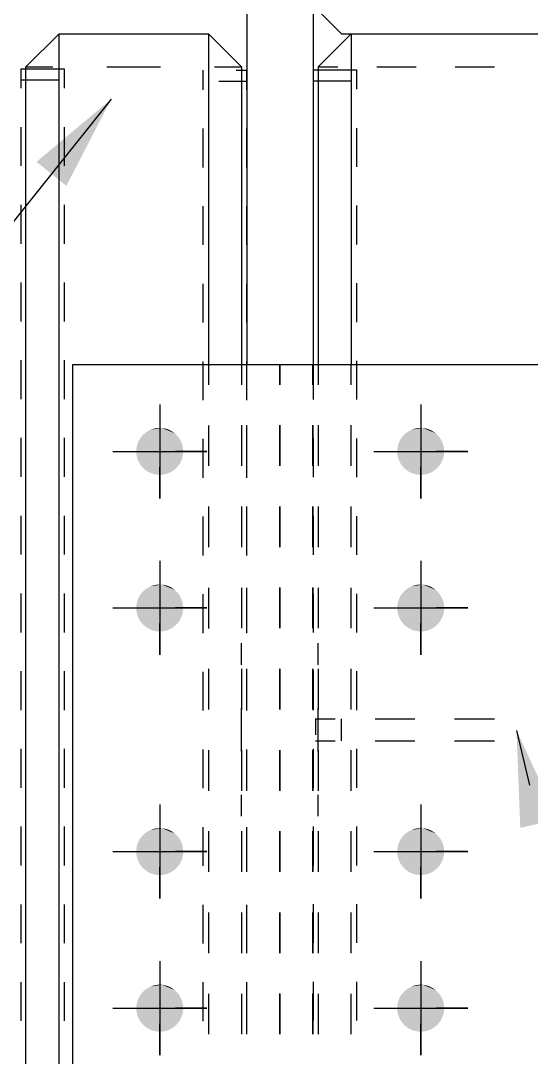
# Model space of a CAD drawing. Header units: millimetres. Extents: x 67 to 383, y 106 to 148.
# Drawn here: x 238.012 to 240.159, y 136.555 to 140.911 of the extents above; entities that cross this region are included whole.
import ezdxf

# ---------------------------------------------------------------- set-up
doc = ezdxf.new("R2010")
doc.units = ezdxf.units.MM
doc.linetypes.add('XKITLINE00', pattern=[0])

msp = doc.modelspace()

# ---------------------------------------------------------------- linework, layer by layer
at = {"color": 2, "linetype": 'XKITLINE00'}
for p, q in [((238.9624, 141.5512), (238.9624, 139.467)), ((239.2411, 141.5512), (239.2411, 139.467)), ((239.3611, 140.8565), (239.2514, 140.9662)), ((238.1737, 140.8565), (238.0344, 140.7172)), ((238.1737, 135.0062), (238.1737, 140.8565)), ((238.1737, 140.8565), (238.8019, 140.8565)), ((238.8019, 140.8565), (238.8019, 139.467)), ((238.9405, 140.7172), (238.8019, 140.8565)), ((239.263, 140.7172), (239.4016, 140.8565)), ((239.3611, 140.8565), (243.7744, 140.8565)), ((239.4016, 140.8565), (239.4016, 139.467)), ((238.0344, 135.1455), (238.0344, 140.7172)), ((238.9405, 140.7172), (238.9405, 139.467)), ((239.263, 140.7172), (239.263, 139.467)), ((238.0125, 140.7094), (238.0344, 140.7094)), ((238.9405, 140.7029), (238.9624, 140.7029)), ((239.2411, 140.7051), (239.263, 140.7051)), ((238.2312, 136.3956), (238.2312, 139.467)), ((238.2312, 139.467), (244.959, 139.467))]:
    msp.add_line(p, q, dxfattribs=at)
at = {"linetype": 'XKITLINE00'}
for p, q in [((239.4016, 140.8565), (239.4849, 140.8565)), ((239.6516, 140.8565), (239.8183, 140.8565)), ((239.985, 140.8565), (240.1516, 140.8565)), ((238.8019, 140.8315), (238.8019, 140.7462)), ((238.0344, 140.7172), (238.1477, 140.7172)), ((238.3742, 140.7172), (238.6007, 140.7172)), ((238.8272, 140.7172), (238.9405, 140.7172)), ((239.263, 140.7172), (239.3453, 140.7172)), ((239.51, 140.7172), (239.6747, 140.7172)), ((239.8393, 140.7172), (240.004, 140.7172)), ((238.0125, 140.7094), (238.1734, 140.7094)), ((238.0125, 140.7094), (238.0125, 140.6277)), ((238.1295, 140.7094), (238.1953, 140.7094)), ((238.1953, 140.7094), (238.1953, 140.6277)), ((238.7796, 140.6214), (238.7796, 140.7029)), ((238.9186, 140.7029), (238.9405, 140.7029)), ((238.9624, 140.6214), (238.9624, 140.7029)), ((239.2411, 140.7051), (239.4019, 140.7051)), ((239.2411, 140.7051), (239.2411, 140.6236)), ((239.3581, 140.7051), (239.4239, 140.7051)), ((239.4239, 140.7051), (239.4239, 140.6236)), ((238.0125, 140.663), (238.1295, 140.663)), ((238.0125, 140.6629), (238.1734, 140.6629)), ((238.9624, 140.6565), (238.8454, 140.6565)), ((239.2411, 140.6587), (239.4019, 140.6587)), ((239.2411, 140.6587), (239.3581, 140.6587)), ((238.3929, 140.5818), (236.8899, 138.7056)), ((238.8019, 140.5756), (238.8019, 140.405)), ((238.0125, 140.4644), (238.0125, 140.301)), ((238.1953, 140.4644), (238.1953, 140.301)), ((238.7796, 140.2952), (238.7796, 140.4583)), ((238.9624, 140.2952), (238.9624, 140.4583)), ((239.2411, 140.4605), (239.2411, 140.2974)), ((239.4239, 140.4605), (239.4239, 140.2974)), ((238.8019, 140.2344), (238.8019, 140.0637)), ((238.0125, 140.1377), (238.0125, 139.9744)), ((238.1953, 140.1377), (238.1953, 139.9744)), ((238.7796, 139.969), (238.7796, 140.1321)), ((238.9624, 139.969), (238.9624, 140.1321)), ((239.2411, 140.1343), (239.2411, 139.9712)), ((239.4239, 140.1343), (239.4239, 139.9712)), ((238.8019, 139.8931), (238.8019, 139.7225)), ((238.0125, 139.811), (238.0125, 139.6477)), ((238.1953, 139.811), (238.1953, 139.6477)), ((238.7796, 139.6428), (238.7796, 139.8059)), ((238.9624, 139.6428), (238.9624, 139.8059)), ((239.2411, 139.8081), (239.2411, 139.645)), ((239.4239, 139.8081), (239.4239, 139.645)), ((238.8019, 139.5519), (238.8019, 139.3813)), ((238.0125, 139.4843), (238.0125, 139.321)), ((238.1953, 139.4843), (238.1953, 139.321)), ((238.2312, 139.3818), (238.2312, 139.4671)), ((238.2312, 139.4671), (238.3152, 139.4671)), ((238.4834, 139.4671), (238.6516, 139.4671)), ((238.7796, 139.3166), (238.7796, 139.4797)), ((238.8198, 139.4671), (238.988, 139.4671)), ((238.9405, 139.467), (238.9405, 139.3817)), ((238.9624, 139.3166), (238.9624, 139.4797)), ((238.9624, 139.467), (239.1233, 139.467)), ((238.9624, 139.3817), (238.9624, 139.467)), ((239.0487, 139.467), (239.2096, 139.467)), ((239.1011, 139.3818), (239.1011, 139.4671)), ((239.1011, 139.4671), (239.2404, 139.4671)), ((239.1011, 139.4671), (239.1227, 139.4671)), ((239.1011, 139.467), (239.1011, 139.3817)), ((239.1011, 139.467), (239.2404, 139.467)), ((239.1011, 139.467), (239.1227, 139.467)), ((239.1562, 139.4671), (239.3244, 139.4671)), ((239.2404, 139.4671), (239.2404, 139.3818)), ((239.2404, 139.3817), (239.2404, 139.467)), ((239.2411, 139.4819), (239.2411, 139.3188)), ((239.2411, 139.467), (239.2411, 139.467)), ((239.2411, 139.3817), (239.2411, 139.467)), ((239.263, 139.467), (239.263, 139.3817)), ((239.4016, 139.3817), (239.4016, 139.467)), ((239.4239, 139.4819), (239.4239, 139.3188)), ((239.4926, 139.4671), (239.6608, 139.4671)), ((239.829, 139.4671), (239.9972, 139.4671)), ((238.2312, 139.0406), (238.2312, 139.2112)), ((238.8019, 139.2107), (238.8019, 139.0401)), ((238.9405, 139.2111), (238.9405, 139.0404)), ((238.9624, 139.0404), (238.9624, 139.2111)), ((239.1011, 139.0406), (239.1011, 139.2112)), ((239.1011, 139.2111), (239.1011, 139.0404)), ((239.2404, 139.2112), (239.2404, 139.0406)), ((239.2404, 139.0404), (239.2404, 139.2111)), ((239.2411, 139.0404), (239.2411, 139.2111)), ((239.263, 139.2111), (239.263, 139.0404)), ((239.4016, 139.0404), (239.4016, 139.2111)), ((238.0125, 139.1577), (238.0125, 138.9943)), ((238.1953, 139.1577), (238.1953, 138.9943)), ((238.7796, 138.9904), (238.7796, 139.1535)), ((238.9624, 138.9904), (238.9624, 139.1535)), ((239.2411, 139.1557), (239.2411, 138.9926)), ((239.4239, 139.1557), (239.4239, 138.9926)), ((238.2312, 138.6993), (238.2312, 138.8699)), ((238.8019, 138.8695), (238.8019, 138.6989)), ((238.9405, 138.8698), (238.9405, 138.6992)), ((238.9624, 138.6991), (238.9624, 138.8698)), ((239.1011, 138.6993), (239.1011, 138.8699)), ((239.1011, 138.8698), (239.1011, 138.6992)), ((239.2404, 138.8699), (239.2404, 138.6993)), ((239.2404, 138.6992), (239.2404, 138.8698)), ((239.2411, 138.6991), (239.2411, 138.8698)), ((239.263, 138.8698), (239.263, 138.6992)), ((239.4016, 138.6992), (239.4016, 138.8698)), ((238.0125, 138.831), (238.0125, 138.6676)), ((238.1953, 138.831), (238.1953, 138.6676)), ((238.7796, 138.6642), (238.7796, 138.8273)), ((238.9624, 138.6642), (238.9624, 138.8273)), ((239.2411, 138.8295), (239.2411, 138.6664)), ((239.4239, 138.8295), (239.4239, 138.6664)), ((238.0125, 138.5043), (238.0125, 138.3409)), ((238.1953, 138.5043), (238.1953, 138.3409)), ((238.2312, 138.358), (238.2312, 138.5287)), ((238.7796, 138.338), (238.7796, 138.5011)), ((238.8019, 138.5282), (238.8019, 138.3576)), ((238.9405, 138.5285), (238.9405, 138.3579)), ((238.9624, 138.3579), (238.9624, 138.5285)), ((238.9624, 138.338), (238.9624, 138.5011)), ((239.1011, 138.358), (239.1011, 138.5287)), ((239.1011, 138.5285), (239.1011, 138.3579)), ((239.2404, 138.5287), (239.2404, 138.358)), ((239.2404, 138.3579), (239.2404, 138.5285)), ((239.2411, 138.3579), (239.2411, 138.5285)), ((239.2411, 138.5033), (239.2411, 138.3402)), ((239.263, 138.5285), (239.263, 138.3579)), ((239.4016, 138.3579), (239.4016, 138.5285)), ((239.4239, 138.5033), (239.4239, 138.3402)), ((238.9406, 138.2041), (238.9405, 138.295)), ((239.2629, 138.2041), (239.263, 138.295)), ((238.2312, 138.0168), (238.2312, 138.1874)), ((238.8019, 138.187), (238.8019, 138.0164)), ((238.9405, 138.1873), (238.9405, 138.0166)), ((238.9624, 138.0166), (238.9624, 138.1872)), ((239.1011, 138.0168), (239.1011, 138.1874)), ((239.1011, 138.1872), (239.1011, 138.0166)), ((239.2404, 138.1874), (239.2404, 138.0168)), ((239.2404, 138.0166), (239.2404, 138.1872)), ((239.2411, 138.0166), (239.2411, 138.1872)), ((239.263, 138.1873), (239.263, 138.0166)), ((239.4016, 138.0166), (239.4016, 138.1873)), ((238.0125, 138.1776), (238.0125, 138.0143)), ((238.1953, 138.1776), (238.1953, 138.0143)), ((238.7796, 138.0118), (238.7796, 138.1749)), ((238.9624, 138.0118), (238.9624, 138.1749)), ((239.2411, 138.1771), (239.2411, 138.014)), ((239.4239, 138.1771), (239.4239, 138.014)), ((238.9409, 137.9314), (238.9408, 138.0223)), ((239.2626, 137.9314), (239.2627, 138.0223)), ((239.2514, 137.9778), (239.3349, 137.9778)), ((239.2514, 137.9778), (239.2514, 137.9098)), ((239.2514, 137.9778), (239.3349, 137.9778)), ((239.2514, 137.9778), (239.2514, 137.9098)), ((239.3611, 137.8849), (239.3611, 137.9778)), ((239.3611, 137.8849), (239.3611, 137.9778)), ((239.5021, 137.9778), (239.6692, 137.9778)), ((239.5021, 137.9778), (239.6692, 137.9778)), ((239.8363, 137.9778), (240.0034, 137.9778)), ((239.8363, 137.9778), (240.0034, 137.9778)), ((238.9408, 137.8405), (238.9409, 137.9314)), ((239.2627, 137.8405), (239.2626, 137.9314)), ((240.0965, 137.9285), (240.1516, 137.6991)), ((239.2514, 137.8849), (239.3349, 137.8849)), ((239.2514, 137.8849), (239.3349, 137.8849)), ((239.5021, 137.8849), (239.6692, 137.8849)), ((239.5021, 137.8849), (239.6692, 137.8849)), ((239.8363, 137.8849), (240.0034, 137.8849)), ((239.8363, 137.8849), (240.0034, 137.8849)), ((238.0125, 137.8509), (238.0125, 137.6876)), ((238.1953, 137.8509), (238.1953, 137.6876)), ((238.2312, 137.6755), (238.2312, 137.8461)), ((238.7796, 137.6856), (238.7796, 137.8487)), ((238.8019, 137.8458), (238.8019, 137.6752)), ((238.9405, 137.846), (238.9405, 137.6753)), ((238.9624, 137.6856), (238.9624, 137.8487)), ((238.9624, 137.6753), (238.9624, 137.846)), ((239.1011, 137.6755), (239.1011, 137.8461)), ((239.1011, 137.846), (239.1011, 137.6753)), ((239.2404, 137.8461), (239.2404, 137.6755)), ((239.2404, 137.6753), (239.2404, 137.846)), ((239.2411, 137.8509), (239.2411, 137.6878)), ((239.2411, 137.6753), (239.2411, 137.846)), ((239.263, 137.846), (239.263, 137.6753)), ((239.4016, 137.6753), (239.4016, 137.846)), ((239.4239, 137.8509), (239.4239, 137.6878)), ((238.9405, 137.5677), (238.9406, 137.6586)), ((239.263, 137.5677), (239.2629, 137.6586)), ((238.0125, 137.5242), (238.0125, 137.3609)), ((238.1953, 137.5242), (238.1953, 137.3609)), ((238.2312, 137.3342), (238.2312, 137.5048)), ((238.7796, 137.3594), (238.7796, 137.5225)), ((238.8019, 137.5046), (238.8019, 137.334)), ((238.9405, 137.5047), (238.9405, 137.3341)), ((238.9624, 137.3594), (238.9624, 137.5225)), ((238.9624, 137.3341), (238.9624, 137.5047)), ((239.1011, 137.3342), (239.1011, 137.5049)), ((239.1011, 137.5047), (239.1011, 137.3341)), ((239.2404, 137.5049), (239.2404, 137.3342)), ((239.2404, 137.3341), (239.2404, 137.5047)), ((239.2411, 137.5247), (239.2411, 137.3616)), ((239.2411, 137.3341), (239.2411, 137.5047)), ((239.263, 137.5047), (239.263, 137.3341)), ((239.4016, 137.3341), (239.4016, 137.5047)), ((239.4239, 137.5247), (239.4239, 137.3616)), ((238.0125, 137.1976), (238.0125, 137.0342)), ((238.1953, 137.1976), (238.1953, 137.0342)), ((238.7796, 137.0332), (238.7796, 137.1963)), ((238.9624, 137.0332), (238.9624, 137.1963)), ((239.2411, 137.1985), (239.2411, 137.0354)), ((239.4239, 137.1985), (239.4239, 137.0354)), ((238.2312, 136.9929), (238.2312, 137.1636)), ((238.8019, 137.1633), (238.8019, 136.9927)), ((238.9405, 137.1634), (238.9405, 136.9928)), ((238.9624, 136.9928), (238.9624, 137.1634)), ((239.1011, 136.9929), (239.1011, 137.1636)), ((239.1011, 137.1634), (239.1011, 136.9928)), ((239.2404, 137.1636), (239.2404, 136.9929)), ((239.2404, 136.9928), (239.2404, 137.1634)), ((239.2411, 136.9928), (239.2411, 137.1634)), ((239.263, 137.1634), (239.263, 136.9928)), ((239.4016, 136.9928), (239.4016, 137.1634)), ((238.0125, 136.8709), (238.0125, 136.7075)), ((238.1953, 136.8709), (238.1953, 136.7075)), ((238.7796, 136.707), (238.7796, 136.8701)), ((238.9624, 136.707), (238.9624, 136.8701)), ((239.2411, 136.8723), (239.2411, 136.7092)), ((239.4239, 136.8723), (239.4239, 136.7092)), ((238.2312, 136.6517), (238.2312, 136.8223)), ((238.8019, 136.8221), (238.8019, 136.6515)), ((238.9405, 136.8222), (238.9405, 136.6515)), ((238.9624, 136.6515), (238.9624, 136.8222)), ((239.1011, 136.6517), (239.1011, 136.8223)), ((239.1011, 136.8222), (239.1011, 136.6515)), ((239.2404, 136.8223), (239.2404, 136.6517)), ((239.2404, 136.6515), (239.2404, 136.8222)), ((239.2411, 136.6515), (239.2411, 136.8222)), ((239.263, 136.8222), (239.263, 136.6515)), ((239.4016, 136.6515), (239.4016, 136.8222))]:
    msp.add_line(p, q, dxfattribs=at)
at = {"color": 3, "linetype": 'XKITLINE00'}
for p, q in [((238.5968, 139.2989), (238.5968, 139.1674)), ((238.5968, 139.2988), (238.5968, 138.9039)), ((239.6937, 139.2989), (239.6937, 139.1674)), ((239.6937, 139.2988), (239.6937, 138.9039)), ((238.3993, 139.1015), (238.5308, 139.1015)), ((238.3993, 139.1014), (238.7942, 139.1014)), ((238.7942, 139.1015), (238.6627, 139.1015)), ((239.4963, 139.1015), (239.6278, 139.1015)), ((239.4963, 139.1014), (239.8912, 139.1014)), ((239.8912, 139.1015), (239.7597, 139.1015)), ((238.5968, 138.904), (238.5968, 139.0355)), ((239.6937, 138.904), (239.6937, 139.0355)), ((238.5968, 138.6408), (238.5968, 138.5093)), ((238.5968, 138.6407), (238.5968, 138.2458)), ((239.6937, 138.6408), (239.6937, 138.5093)), ((239.6937, 138.6407), (239.6937, 138.2458)), ((238.3993, 138.4433), (238.5308, 138.4433)), ((238.3993, 138.4432), (238.7942, 138.4432)), ((238.7942, 138.4433), (238.6627, 138.4433)), ((239.4963, 138.4433), (239.6278, 138.4433)), ((239.4963, 138.4432), (239.8912, 138.4432)), ((239.8912, 138.4433), (239.7597, 138.4433)), ((238.5968, 138.2459), (238.5968, 138.3774)), ((239.6937, 138.2459), (239.6937, 138.3774)), ((238.5968, 137.617), (238.5968, 137.4855)), ((238.5968, 137.6168), (238.5968, 137.2219)), ((239.6937, 137.617), (239.6937, 137.4855)), ((239.6937, 137.6168), (239.6937, 137.2219)), ((238.3993, 137.4195), (238.5308, 137.4195)), ((238.3993, 137.4194), (238.7942, 137.4194)), ((238.7942, 137.4195), (238.6627, 137.4195)), ((239.4963, 137.4195), (239.6278, 137.4195)), ((239.4963, 137.4194), (239.8912, 137.4194)), ((239.8912, 137.4195), (239.7597, 137.4195)), ((238.5968, 137.2221), (238.5968, 137.3536)), ((239.6937, 137.2221), (239.6937, 137.3536)), ((238.5968, 136.9588), (238.5968, 136.8273)), ((238.5968, 136.9587), (238.5968, 136.5638)), ((239.6937, 136.9588), (239.6937, 136.8273)), ((239.6937, 136.9587), (239.6937, 136.5638)), ((238.3993, 136.7614), (238.5308, 136.7614)), ((238.3993, 136.7612), (238.7942, 136.7612)), ((238.7942, 136.7614), (238.6627, 136.7614)), ((239.4963, 136.7614), (239.6278, 136.7614)), ((239.4963, 136.7612), (239.8912, 136.7612)), ((239.8912, 136.7614), (239.7597, 136.7614)), ((238.5968, 136.5639), (238.5968, 136.6954)), ((239.6937, 136.5639), (239.6937, 136.6954))]:
    msp.add_line(p, q, dxfattribs=at)
at = {"linetype": 'Continuous'}
for points in [[(238.3929, 140.5818), (238.2043, 140.2176), (238.3929, 140.5818), (238.0787, 140.3182)], [(240.0965, 137.9285), (240.2687, 137.5562), (240.0965, 137.9285), (240.1122, 137.5186)]]:
    msp.add_solid(points, dxfattribs=at)
at = {"color": 3, "linetype": 'Continuous'}
for points in [[(238.6065, 139.1996), (238.4985, 139.111), (238.4981, 139.1014)], [(238.6065, 139.1996), (238.4981, 139.1014), (238.4985, 139.0917)], [(238.6065, 139.1996), (238.5, 139.1206), (238.4985, 139.111)], [(238.6065, 139.1996), (238.4985, 139.0917), (238.5, 139.0821)], [(238.6065, 139.1996), (238.5023, 139.13), (238.5, 139.1206)], [(238.6065, 139.1996), (238.5, 139.0821), (238.5023, 139.0727)], [(238.6065, 139.1996), (238.5056, 139.1391), (238.5023, 139.13)], [(238.6065, 139.1996), (238.5023, 139.0727), (238.5056, 139.0636)], [(238.6065, 139.1996), (238.5097, 139.1479), (238.5056, 139.1391)], [(238.6065, 139.1996), (238.5056, 139.0636), (238.5097, 139.0548)], [(238.6065, 139.1996), (238.5147, 139.1562), (238.5097, 139.1479)], [(238.6065, 139.1996), (238.5097, 139.0548), (238.5147, 139.0465)], [(238.6065, 139.1996), (238.5205, 139.164), (238.5147, 139.1562)], [(238.6065, 139.1996), (238.5147, 139.0465), (238.5205, 139.0387)], [(238.6065, 139.1996), (238.527, 139.1712), (238.5205, 139.164)], [(238.6065, 139.1996), (238.5205, 139.0387), (238.527, 139.0316)], [(238.6065, 139.1996), (238.5342, 139.1777), (238.527, 139.1712)], [(238.6065, 139.1996), (238.527, 139.0316), (238.5342, 139.025)], [(238.6065, 139.1996), (238.5419, 139.1834), (238.5342, 139.1777)], [(238.6065, 139.1996), (238.5342, 139.025), (238.5419, 139.0193)], [(238.6065, 139.1996), (238.5503, 139.1884), (238.5419, 139.1834)], [(238.6065, 139.1996), (238.5419, 139.0193), (238.5503, 139.0143)], [(238.6065, 139.1996), (238.559, 139.1926), (238.5503, 139.1884)], [(238.6065, 139.1996), (238.5503, 139.0143), (238.559, 139.0102)], [(238.6065, 139.1996), (238.5681, 139.1958), (238.559, 139.1926)], [(238.6065, 139.1996), (238.559, 139.0102), (238.5681, 139.0069)], [(238.6065, 139.1996), (238.5775, 139.1982), (238.5681, 139.1958)], [(238.6065, 139.1996), (238.5681, 139.0069), (238.5775, 139.0045)], [(238.6065, 139.1996), (238.5871, 139.1996), (238.5775, 139.1982)], [(238.6065, 139.1996), (238.5775, 139.0045), (238.5871, 139.0031)], [(238.6065, 139.1996), (238.5968, 139.2001), (238.5871, 139.1996)], [(238.6065, 139.1996), (238.5871, 139.0031), (238.5968, 139.0026)], [(238.6065, 139.1996), (238.5968, 139.0026), (238.6065, 139.0031)], [(238.6065, 139.1996), (238.6065, 139.0031), (238.6161, 139.0045)], [(238.6065, 139.1996), (238.6161, 139.0045), (238.6255, 139.0069)], [(238.6065, 139.1996), (238.6255, 139.0069), (238.6346, 139.0102)], [(238.6065, 139.1996), (238.6346, 139.0102), (238.6433, 139.0143)], [(238.6065, 139.1996), (238.6433, 139.0143), (238.6516, 139.0193)], [(238.6065, 139.1996), (238.6516, 139.0193), (238.6594, 139.025)], [(238.6065, 139.1996), (238.6594, 139.025), (238.6666, 139.0316)], [(238.6065, 139.1996), (238.6666, 139.0316), (238.6731, 139.0387)], [(238.6065, 139.1996), (238.6731, 139.0387), (238.6789, 139.0465)], [(238.6065, 139.1996), (238.6789, 139.0465), (238.6839, 139.0548)], [(238.6065, 139.1996), (238.6839, 139.0548), (238.688, 139.0636)], [(238.6065, 139.1996), (238.688, 139.0636), (238.6913, 139.0727)], [(238.6065, 139.1996), (238.6913, 139.0727), (238.6936, 139.0821)], [(238.6065, 139.1996), (238.6936, 139.0821), (238.695, 139.0917)], [(238.6065, 139.1996), (238.695, 139.0917), (238.6955, 139.1014)], [(238.6065, 139.1996), (238.6955, 139.1014), (238.695, 139.111)], [(238.6065, 139.1996), (238.695, 139.111), (238.6936, 139.1206)], [(238.6065, 139.1996), (238.6936, 139.1206), (238.6913, 139.13)], [(238.6065, 139.1996), (238.6913, 139.13), (238.688, 139.1391)], [(238.6065, 139.1996), (238.688, 139.1391), (238.6839, 139.1479)], [(238.6065, 139.1996), (238.6839, 139.1479), (238.6789, 139.1562)], [(238.6065, 139.1996), (238.6789, 139.1562), (238.6731, 139.164)], [(238.6065, 139.1996), (238.6731, 139.164), (238.6666, 139.1712)], [(238.6065, 139.1996), (238.6666, 139.1712), (238.6594, 139.1777)], [(238.6065, 139.1996), (238.6594, 139.1777), (238.6516, 139.1834)], [(238.6065, 139.1996), (238.6516, 139.1834), (238.6433, 139.1884)], [(238.6065, 139.1996), (238.6433, 139.1884), (238.6346, 139.1926)], [(238.6065, 139.1996), (238.6346, 139.1926), (238.6255, 139.1958)], [(238.6065, 139.1996), (238.6255, 139.1958), (238.6161, 139.1982)], [(239.7034, 139.1996), (239.5955, 139.111), (239.595, 139.1014)], [(239.7034, 139.1996), (239.595, 139.1014), (239.5955, 139.0917)], [(239.7034, 139.1996), (239.5969, 139.1206), (239.5955, 139.111)], [(239.7034, 139.1996), (239.5955, 139.0917), (239.5969, 139.0821)], [(239.7034, 139.1996), (239.5993, 139.13), (239.5969, 139.1206)], [(239.7034, 139.1996), (239.5969, 139.0821), (239.5993, 139.0727)], [(239.7034, 139.1996), (239.6025, 139.1391), (239.5993, 139.13)], [(239.7034, 139.1996), (239.5993, 139.0727), (239.6025, 139.0636)], [(239.7034, 139.1996), (239.6067, 139.1479), (239.6025, 139.1391)], [(239.7034, 139.1996), (239.6025, 139.0636), (239.6067, 139.0548)], [(239.7034, 139.1996), (239.6116, 139.1562), (239.6067, 139.1479)], [(239.7034, 139.1996), (239.6067, 139.0548), (239.6116, 139.0465)], [(239.7034, 139.1996), (239.6174, 139.164), (239.6116, 139.1562)], [(239.7034, 139.1996), (239.6116, 139.0465), (239.6174, 139.0387)], [(239.7034, 139.1996), (239.6239, 139.1712), (239.6174, 139.164)], [(239.7034, 139.1996), (239.6174, 139.0387), (239.6239, 139.0316)], [(239.7034, 139.1996), (239.6311, 139.1777), (239.6239, 139.1712)], [(239.7034, 139.1996), (239.6239, 139.0316), (239.6311, 139.025)], [(239.7034, 139.1996), (239.6389, 139.1834), (239.6311, 139.1777)], [(239.7034, 139.1996), (239.6311, 139.025), (239.6389, 139.0193)], [(239.7034, 139.1996), (239.6472, 139.1884), (239.6389, 139.1834)], [(239.7034, 139.1996), (239.6389, 139.0193), (239.6472, 139.0143)], [(239.7034, 139.1996), (239.656, 139.1926), (239.6472, 139.1884)], [(239.7034, 139.1996), (239.6472, 139.0143), (239.656, 139.0102)], [(239.7034, 139.1996), (239.6651, 139.1958), (239.656, 139.1926)], [(239.7034, 139.1996), (239.656, 139.0102), (239.6651, 139.0069)], [(239.7034, 139.1996), (239.6745, 139.1982), (239.6651, 139.1958)], [(239.7034, 139.1996), (239.6651, 139.0069), (239.6745, 139.0045)], [(239.7034, 139.1996), (239.6841, 139.1996), (239.6745, 139.1982)], [(239.7034, 139.1996), (239.6745, 139.0045), (239.6841, 139.0031)], [(239.7034, 139.1996), (239.6937, 139.2001), (239.6841, 139.1996)], [(239.7034, 139.1996), (239.6841, 139.0031), (239.6937, 139.0026)], [(239.7034, 139.1996), (239.6937, 139.0026), (239.7034, 139.0031)], [(239.7034, 139.1996), (239.7034, 139.0031), (239.713, 139.0045)], [(239.7034, 139.1996), (239.713, 139.0045), (239.7224, 139.0069)], [(239.7034, 139.1996), (239.7224, 139.0069), (239.7315, 139.0102)], [(239.7034, 139.1996), (239.7315, 139.0102), (239.7403, 139.0143)], [(239.7034, 139.1996), (239.7403, 139.0143), (239.7486, 139.0193)], [(239.7034, 139.1996), (239.7486, 139.0193), (239.7564, 139.025)], [(239.7034, 139.1996), (239.7564, 139.025), (239.7635, 139.0316)], [(239.7034, 139.1996), (239.7635, 139.0316), (239.77, 139.0387)], [(239.7034, 139.1996), (239.77, 139.0387), (239.7758, 139.0465)], [(239.7034, 139.1996), (239.7758, 139.0465), (239.7808, 139.0548)], [(239.7034, 139.1996), (239.7808, 139.0548), (239.7849, 139.0636)], [(239.7034, 139.1996), (239.7849, 139.0636), (239.7882, 139.0727)], [(239.7034, 139.1996), (239.7882, 139.0727), (239.7906, 139.0821)], [(239.7034, 139.1996), (239.7906, 139.0821), (239.792, 139.0917)], [(239.7034, 139.1996), (239.792, 139.0917), (239.7925, 139.1014)], [(239.7034, 139.1996), (239.7925, 139.1014), (239.792, 139.111)], [(239.7034, 139.1996), (239.792, 139.111), (239.7906, 139.1206)], [(239.7034, 139.1996), (239.7906, 139.1206), (239.7882, 139.13)], [(239.7034, 139.1996), (239.7882, 139.13), (239.7849, 139.1391)], [(239.7034, 139.1996), (239.7849, 139.1391), (239.7808, 139.1479)], [(239.7034, 139.1996), (239.7808, 139.1479), (239.7758, 139.1562)], [(239.7034, 139.1996), (239.7758, 139.1562), (239.77, 139.164)], [(239.7034, 139.1996), (239.77, 139.164), (239.7635, 139.1712)], [(239.7034, 139.1996), (239.7635, 139.1712), (239.7564, 139.1777)], [(239.7034, 139.1996), (239.7564, 139.1777), (239.7486, 139.1834)], [(239.7034, 139.1996), (239.7486, 139.1834), (239.7403, 139.1884)], [(239.7034, 139.1996), (239.7403, 139.1884), (239.7315, 139.1926)], [(239.7034, 139.1996), (239.7315, 139.1926), (239.7224, 139.1958)], [(239.7034, 139.1996), (239.7224, 139.1958), (239.713, 139.1982)], [(238.6065, 138.5415), (238.4985, 138.4529), (238.4981, 138.4432)], [(238.6065, 138.5415), (238.4981, 138.4432), (238.4985, 138.4335)], [(238.6065, 138.5415), (238.5, 138.4625), (238.4985, 138.4529)], [(238.6065, 138.5415), (238.4985, 138.4335), (238.5, 138.4239)], [(238.6065, 138.5415), (238.5023, 138.4719), (238.5, 138.4625)], [(238.6065, 138.5415), (238.5, 138.4239), (238.5023, 138.4145)], [(238.6065, 138.5415), (238.5056, 138.481), (238.5023, 138.4719)], [(238.6065, 138.5415), (238.5023, 138.4145), (238.5056, 138.4054)], [(238.6065, 138.5415), (238.5097, 138.4897), (238.5056, 138.481)], [(238.6065, 138.5415), (238.5056, 138.4054), (238.5097, 138.3967)], [(238.6065, 138.5415), (238.5147, 138.4981), (238.5097, 138.4897)], [(238.6065, 138.5415), (238.5097, 138.3967), (238.5147, 138.3884)], [(238.6065, 138.5415), (238.5205, 138.5058), (238.5147, 138.4981)], [(238.6065, 138.5415), (238.5147, 138.3884), (238.5205, 138.3806)], [(238.6065, 138.5415), (238.527, 138.513), (238.5205, 138.5058)], [(238.6065, 138.5415), (238.5205, 138.3806), (238.527, 138.3734)], [(238.6065, 138.5415), (238.5342, 138.5195), (238.527, 138.513)], [(238.6065, 138.5415), (238.527, 138.3734), (238.5342, 138.3669)], [(238.6065, 138.5415), (238.5419, 138.5253), (238.5342, 138.5195)], [(238.6065, 138.5415), (238.5342, 138.3669), (238.5419, 138.3611)], [(238.6065, 138.5415), (238.5503, 138.5303), (238.5419, 138.5253)], [(238.6065, 138.5415), (238.5419, 138.3611), (238.5503, 138.3561)], [(238.6065, 138.5415), (238.559, 138.5344), (238.5503, 138.5303)], [(238.6065, 138.5415), (238.5503, 138.3561), (238.559, 138.352)], [(238.6065, 138.5415), (238.5681, 138.5377), (238.559, 138.5344)], [(238.6065, 138.5415), (238.559, 138.352), (238.5681, 138.3487)], [(238.6065, 138.5415), (238.5775, 138.54), (238.5681, 138.5377)], [(238.6065, 138.5415), (238.5681, 138.3487), (238.5775, 138.3464)], [(238.6065, 138.5415), (238.5871, 138.5415), (238.5775, 138.54)], [(238.6065, 138.5415), (238.5775, 138.3464), (238.5871, 138.345)], [(238.6065, 138.5415), (238.5968, 138.5419), (238.5871, 138.5415)], [(238.6065, 138.5415), (238.5871, 138.345), (238.5968, 138.3445)], [(238.6065, 138.5415), (238.5968, 138.3445), (238.6065, 138.345)], [(238.6065, 138.5415), (238.6065, 138.345), (238.6161, 138.3464)], [(238.6065, 138.5415), (238.6161, 138.3464), (238.6255, 138.3487)], [(238.6065, 138.5415), (238.6255, 138.3487), (238.6346, 138.352)], [(238.6065, 138.5415), (238.6346, 138.352), (238.6433, 138.3561)], [(238.6065, 138.5415), (238.6433, 138.3561), (238.6516, 138.3611)], [(238.6065, 138.5415), (238.6516, 138.3611), (238.6594, 138.3669)], [(238.6065, 138.5415), (238.6594, 138.3669), (238.6666, 138.3734)], [(238.6065, 138.5415), (238.6666, 138.3734), (238.6731, 138.3806)], [(238.6065, 138.5415), (238.6731, 138.3806), (238.6789, 138.3884)], [(238.6065, 138.5415), (238.6789, 138.3884), (238.6839, 138.3967)], [(238.6065, 138.5415), (238.6839, 138.3967), (238.688, 138.4054)], [(238.6065, 138.5415), (238.688, 138.4054), (238.6913, 138.4145)], [(238.6065, 138.5415), (238.6913, 138.4145), (238.6936, 138.4239)], [(238.6065, 138.5415), (238.6936, 138.4239), (238.695, 138.4335)], [(238.6065, 138.5415), (238.695, 138.4335), (238.6955, 138.4432)], [(238.6065, 138.5415), (238.6955, 138.4432), (238.695, 138.4529)], [(238.6065, 138.5415), (238.695, 138.4529), (238.6936, 138.4625)], [(238.6065, 138.5415), (238.6936, 138.4625), (238.6913, 138.4719)], [(238.6065, 138.5415), (238.6913, 138.4719), (238.688, 138.481)], [(238.6065, 138.5415), (238.688, 138.481), (238.6839, 138.4897)], [(238.6065, 138.5415), (238.6839, 138.4897), (238.6789, 138.4981)], [(238.6065, 138.5415), (238.6789, 138.4981), (238.6731, 138.5058)], [(238.6065, 138.5415), (238.6731, 138.5058), (238.6666, 138.513)], [(238.6065, 138.5415), (238.6666, 138.513), (238.6594, 138.5195)], [(238.6065, 138.5415), (238.6594, 138.5195), (238.6516, 138.5253)], [(238.6065, 138.5415), (238.6516, 138.5253), (238.6433, 138.5303)], [(238.6065, 138.5415), (238.6433, 138.5303), (238.6346, 138.5344)], [(238.6065, 138.5415), (238.6346, 138.5344), (238.6255, 138.5377)], [(238.6065, 138.5415), (238.6255, 138.5377), (238.6161, 138.54)], [(239.7034, 138.5415), (239.5955, 138.4529), (239.595, 138.4432)], [(239.7034, 138.5415), (239.595, 138.4432), (239.5955, 138.4335)], [(239.7034, 138.5415), (239.5969, 138.4625), (239.5955, 138.4529)], [(239.7034, 138.5415), (239.5955, 138.4335), (239.5969, 138.4239)], [(239.7034, 138.5415), (239.5993, 138.4719), (239.5969, 138.4625)], [(239.7034, 138.5415), (239.5969, 138.4239), (239.5993, 138.4145)], [(239.7034, 138.5415), (239.6025, 138.481), (239.5993, 138.4719)], [(239.7034, 138.5415), (239.5993, 138.4145), (239.6025, 138.4054)], [(239.7034, 138.5415), (239.6067, 138.4897), (239.6025, 138.481)], [(239.7034, 138.5415), (239.6025, 138.4054), (239.6067, 138.3967)], [(239.7034, 138.5415), (239.6116, 138.4981), (239.6067, 138.4897)], [(239.7034, 138.5415), (239.6067, 138.3967), (239.6116, 138.3884)], [(239.7034, 138.5415), (239.6174, 138.5058), (239.6116, 138.4981)], [(239.7034, 138.5415), (239.6116, 138.3884), (239.6174, 138.3806)], [(239.7034, 138.5415), (239.6239, 138.513), (239.6174, 138.5058)], [(239.7034, 138.5415), (239.6174, 138.3806), (239.6239, 138.3734)], [(239.7034, 138.5415), (239.6311, 138.5195), (239.6239, 138.513)], [(239.7034, 138.5415), (239.6239, 138.3734), (239.6311, 138.3669)], [(239.7034, 138.5415), (239.6389, 138.5253), (239.6311, 138.5195)], [(239.7034, 138.5415), (239.6311, 138.3669), (239.6389, 138.3611)], [(239.7034, 138.5415), (239.6472, 138.5303), (239.6389, 138.5253)], [(239.7034, 138.5415), (239.6389, 138.3611), (239.6472, 138.3561)], [(239.7034, 138.5415), (239.656, 138.5344), (239.6472, 138.5303)], [(239.7034, 138.5415), (239.6472, 138.3561), (239.656, 138.352)], [(239.7034, 138.5415), (239.6651, 138.5377), (239.656, 138.5344)], [(239.7034, 138.5415), (239.656, 138.352), (239.6651, 138.3487)], [(239.7034, 138.5415), (239.6745, 138.54), (239.6651, 138.5377)], [(239.7034, 138.5415), (239.6651, 138.3487), (239.6745, 138.3464)], [(239.7034, 138.5415), (239.6841, 138.5415), (239.6745, 138.54)], [(239.7034, 138.5415), (239.6745, 138.3464), (239.6841, 138.345)], [(239.7034, 138.5415), (239.6937, 138.5419), (239.6841, 138.5415)], [(239.7034, 138.5415), (239.6841, 138.345), (239.6937, 138.3445)], [(239.7034, 138.5415), (239.6937, 138.3445), (239.7034, 138.345)], [(239.7034, 138.5415), (239.7034, 138.345), (239.713, 138.3464)], [(239.7034, 138.5415), (239.713, 138.3464), (239.7224, 138.3487)], [(239.7034, 138.5415), (239.7224, 138.3487), (239.7315, 138.352)], [(239.7034, 138.5415), (239.7315, 138.352), (239.7403, 138.3561)], [(239.7034, 138.5415), (239.7403, 138.3561), (239.7486, 138.3611)], [(239.7034, 138.5415), (239.7486, 138.3611), (239.7564, 138.3669)], [(239.7034, 138.5415), (239.7564, 138.3669), (239.7635, 138.3734)], [(239.7034, 138.5415), (239.7635, 138.3734), (239.77, 138.3806)], [(239.7034, 138.5415), (239.77, 138.3806), (239.7758, 138.3884)], [(239.7034, 138.5415), (239.7758, 138.3884), (239.7808, 138.3967)], [(239.7034, 138.5415), (239.7808, 138.3967), (239.7849, 138.4054)], [(239.7034, 138.5415), (239.7849, 138.4054), (239.7882, 138.4145)], [(239.7034, 138.5415), (239.7882, 138.4145), (239.7906, 138.4239)], [(239.7034, 138.5415), (239.7906, 138.4239), (239.792, 138.4335)], [(239.7034, 138.5415), (239.792, 138.4335), (239.7925, 138.4432)], [(239.7034, 138.5415), (239.7925, 138.4432), (239.792, 138.4529)], [(239.7034, 138.5415), (239.792, 138.4529), (239.7906, 138.4625)], [(239.7034, 138.5415), (239.7906, 138.4625), (239.7882, 138.4719)], [(239.7034, 138.5415), (239.7882, 138.4719), (239.7849, 138.481)], [(239.7034, 138.5415), (239.7849, 138.481), (239.7808, 138.4897)], [(239.7034, 138.5415), (239.7808, 138.4897), (239.7758, 138.4981)], [(239.7034, 138.5415), (239.7758, 138.4981), (239.77, 138.5058)], [(239.7034, 138.5415), (239.77, 138.5058), (239.7635, 138.513)], [(239.7034, 138.5415), (239.7635, 138.513), (239.7564, 138.5195)], [(239.7034, 138.5415), (239.7564, 138.5195), (239.7486, 138.5253)], [(239.7034, 138.5415), (239.7486, 138.5253), (239.7403, 138.5303)], [(239.7034, 138.5415), (239.7403, 138.5303), (239.7315, 138.5344)], [(239.7034, 138.5415), (239.7315, 138.5344), (239.7224, 138.5377)], [(239.7034, 138.5415), (239.7224, 138.5377), (239.713, 138.54)], [(238.6065, 137.5176), (238.4985, 137.4291), (238.4981, 137.4194)], [(238.6065, 137.5176), (238.4981, 137.4194), (238.4985, 137.4097)], [(238.6065, 137.5176), (238.5, 137.4387), (238.4985, 137.4291)], [(238.6065, 137.5176), (238.4985, 137.4097), (238.5, 137.4001)], [(238.6065, 137.5176), (238.5023, 137.4481), (238.5, 137.4387)], [(238.6065, 137.5176), (238.5, 137.4001), (238.5023, 137.3907)], [(238.6065, 137.5176), (238.5056, 137.4572), (238.5023, 137.4481)], [(238.6065, 137.5176), (238.5023, 137.3907), (238.5056, 137.3816)], [(238.6065, 137.5176), (238.5097, 137.4659), (238.5056, 137.4572)], [(238.6065, 137.5176), (238.5056, 137.3816), (238.5097, 137.3729)], [(238.6065, 137.5176), (238.5147, 137.4742), (238.5097, 137.4659)], [(238.6065, 137.5176), (238.5097, 137.3729), (238.5147, 137.3645)], [(238.6065, 137.5176), (238.5205, 137.482), (238.5147, 137.4742)], [(238.6065, 137.5176), (238.5147, 137.3645), (238.5205, 137.3568)], [(238.6065, 137.5176), (238.527, 137.4892), (238.5205, 137.482)], [(238.6065, 137.5176), (238.5205, 137.3568), (238.527, 137.3496)], [(238.6065, 137.5176), (238.5342, 137.4957), (238.527, 137.4892)], [(238.6065, 137.5176), (238.527, 137.3496), (238.5342, 137.3431)], [(238.6065, 137.5176), (238.5419, 137.5015), (238.5342, 137.4957)], [(238.6065, 137.5176), (238.5342, 137.3431), (238.5419, 137.3373)], [(238.6065, 137.5176), (238.5503, 137.5065), (238.5419, 137.5015)], [(238.6065, 137.5176), (238.5419, 137.3373), (238.5503, 137.3323)], [(238.6065, 137.5176), (238.559, 137.5106), (238.5503, 137.5065)], [(238.6065, 137.5176), (238.5503, 137.3323), (238.559, 137.3282)], [(238.6065, 137.5176), (238.5681, 137.5139), (238.559, 137.5106)], [(238.6065, 137.5176), (238.559, 137.3282), (238.5681, 137.3249)], [(238.6065, 137.5176), (238.5775, 137.5162), (238.5681, 137.5139)], [(238.6065, 137.5176), (238.5681, 137.3249), (238.5775, 137.3226)], [(238.6065, 137.5176), (238.5871, 137.5176), (238.5775, 137.5162)], [(238.6065, 137.5176), (238.5775, 137.3226), (238.5871, 137.3211)], [(238.6065, 137.5176), (238.5968, 137.5181), (238.5871, 137.5176)], [(238.6065, 137.5176), (238.5871, 137.3211), (238.5968, 137.3207)], [(238.6065, 137.5176), (238.5968, 137.3207), (238.6065, 137.3211)], [(238.6065, 137.5176), (238.6065, 137.3211), (238.6161, 137.3226)], [(238.6065, 137.5176), (238.6161, 137.3226), (238.6255, 137.3249)], [(238.6065, 137.5176), (238.6255, 137.3249), (238.6346, 137.3282)], [(238.6065, 137.5176), (238.6346, 137.3282), (238.6433, 137.3323)], [(238.6065, 137.5176), (238.6433, 137.3323), (238.6516, 137.3373)], [(238.6065, 137.5176), (238.6516, 137.3373), (238.6594, 137.3431)], [(238.6065, 137.5176), (238.6594, 137.3431), (238.6666, 137.3496)], [(238.6065, 137.5176), (238.6666, 137.3496), (238.6731, 137.3568)], [(238.6065, 137.5176), (238.6731, 137.3568), (238.6789, 137.3645)], [(238.6065, 137.5176), (238.6789, 137.3645), (238.6839, 137.3729)], [(238.6065, 137.5176), (238.6839, 137.3729), (238.688, 137.3816)], [(238.6065, 137.5176), (238.688, 137.3816), (238.6913, 137.3907)], [(238.6065, 137.5176), (238.6913, 137.3907), (238.6936, 137.4001)], [(238.6065, 137.5176), (238.6936, 137.4001), (238.695, 137.4097)], [(238.6065, 137.5176), (238.695, 137.4097), (238.6955, 137.4194)], [(238.6065, 137.5176), (238.6955, 137.4194), (238.695, 137.4291)], [(238.6065, 137.5176), (238.695, 137.4291), (238.6936, 137.4387)], [(238.6065, 137.5176), (238.6936, 137.4387), (238.6913, 137.4481)], [(238.6065, 137.5176), (238.6913, 137.4481), (238.688, 137.4572)], [(238.6065, 137.5176), (238.688, 137.4572), (238.6839, 137.4659)], [(238.6065, 137.5176), (238.6839, 137.4659), (238.6789, 137.4742)], [(238.6065, 137.5176), (238.6789, 137.4742), (238.6731, 137.482)], [(238.6065, 137.5176), (238.6731, 137.482), (238.6666, 137.4892)], [(238.6065, 137.5176), (238.6666, 137.4892), (238.6594, 137.4957)], [(238.6065, 137.5176), (238.6594, 137.4957), (238.6516, 137.5015)], [(238.6065, 137.5176), (238.6516, 137.5015), (238.6433, 137.5065)], [(238.6065, 137.5176), (238.6433, 137.5065), (238.6346, 137.5106)], [(238.6065, 137.5176), (238.6346, 137.5106), (238.6255, 137.5139)], [(238.6065, 137.5176), (238.6255, 137.5139), (238.6161, 137.5162)], [(239.7034, 137.5176), (239.5955, 137.4291), (239.595, 137.4194)], [(239.7034, 137.5176), (239.595, 137.4194), (239.5955, 137.4097)], [(239.7034, 137.5176), (239.5969, 137.4387), (239.5955, 137.4291)], [(239.7034, 137.5176), (239.5955, 137.4097), (239.5969, 137.4001)], [(239.7034, 137.5176), (239.5993, 137.4481), (239.5969, 137.4387)], [(239.7034, 137.5176), (239.5969, 137.4001), (239.5993, 137.3907)], [(239.7034, 137.5176), (239.6025, 137.4572), (239.5993, 137.4481)], [(239.7034, 137.5176), (239.5993, 137.3907), (239.6025, 137.3816)], [(239.7034, 137.5176), (239.6067, 137.4659), (239.6025, 137.4572)], [(239.7034, 137.5176), (239.6025, 137.3816), (239.6067, 137.3729)], [(239.7034, 137.5176), (239.6116, 137.4742), (239.6067, 137.4659)], [(239.7034, 137.5176), (239.6067, 137.3729), (239.6116, 137.3645)], [(239.7034, 137.5176), (239.6174, 137.482), (239.6116, 137.4742)], [(239.7034, 137.5176), (239.6116, 137.3645), (239.6174, 137.3568)], [(239.7034, 137.5176), (239.6239, 137.4892), (239.6174, 137.482)], [(239.7034, 137.5176), (239.6174, 137.3568), (239.6239, 137.3496)], [(239.7034, 137.5176), (239.6311, 137.4957), (239.6239, 137.4892)], [(239.7034, 137.5176), (239.6239, 137.3496), (239.6311, 137.3431)], [(239.7034, 137.5176), (239.6389, 137.5015), (239.6311, 137.4957)], [(239.7034, 137.5176), (239.6311, 137.3431), (239.6389, 137.3373)], [(239.7034, 137.5176), (239.6472, 137.5065), (239.6389, 137.5015)], [(239.7034, 137.5176), (239.6389, 137.3373), (239.6472, 137.3323)], [(239.7034, 137.5176), (239.656, 137.5106), (239.6472, 137.5065)], [(239.7034, 137.5176), (239.6472, 137.3323), (239.656, 137.3282)], [(239.7034, 137.5176), (239.6651, 137.5139), (239.656, 137.5106)], [(239.7034, 137.5176), (239.656, 137.3282), (239.6651, 137.3249)], [(239.7034, 137.5176), (239.6745, 137.5162), (239.6651, 137.5139)], [(239.7034, 137.5176), (239.6651, 137.3249), (239.6745, 137.3226)], [(239.7034, 137.5176), (239.6841, 137.5176), (239.6745, 137.5162)], [(239.7034, 137.5176), (239.6745, 137.3226), (239.6841, 137.3211)], [(239.7034, 137.5176), (239.6937, 137.5181), (239.6841, 137.5176)], [(239.7034, 137.5176), (239.6841, 137.3211), (239.6937, 137.3207)], [(239.7034, 137.5176), (239.6937, 137.3207), (239.7034, 137.3211)], [(239.7034, 137.5176), (239.7034, 137.3211), (239.713, 137.3226)], [(239.7034, 137.5176), (239.713, 137.3226), (239.7224, 137.3249)], [(239.7034, 137.5176), (239.7224, 137.3249), (239.7315, 137.3282)], [(239.7034, 137.5176), (239.7315, 137.3282), (239.7403, 137.3323)], [(239.7034, 137.5176), (239.7403, 137.3323), (239.7486, 137.3373)], [(239.7034, 137.5176), (239.7486, 137.3373), (239.7564, 137.3431)], [(239.7034, 137.5176), (239.7564, 137.3431), (239.7635, 137.3496)], [(239.7034, 137.5176), (239.7635, 137.3496), (239.77, 137.3568)], [(239.7034, 137.5176), (239.77, 137.3568), (239.7758, 137.3645)], [(239.7034, 137.5176), (239.7758, 137.3645), (239.7808, 137.3729)], [(239.7034, 137.5176), (239.7808, 137.3729), (239.7849, 137.3816)], [(239.7034, 137.5176), (239.7849, 137.3816), (239.7882, 137.3907)], [(239.7034, 137.5176), (239.7882, 137.3907), (239.7906, 137.4001)], [(239.7034, 137.5176), (239.7906, 137.4001), (239.792, 137.4097)], [(239.7034, 137.5176), (239.792, 137.4097), (239.7925, 137.4194)], [(239.7034, 137.5176), (239.7925, 137.4194), (239.792, 137.4291)], [(239.7034, 137.5176), (239.792, 137.4291), (239.7906, 137.4387)], [(239.7034, 137.5176), (239.7906, 137.4387), (239.7882, 137.4481)], [(239.7034, 137.5176), (239.7882, 137.4481), (239.7849, 137.4572)], [(239.7034, 137.5176), (239.7849, 137.4572), (239.7808, 137.4659)], [(239.7034, 137.5176), (239.7808, 137.4659), (239.7758, 137.4742)], [(239.7034, 137.5176), (239.7758, 137.4742), (239.77, 137.482)], [(239.7034, 137.5176), (239.77, 137.482), (239.7635, 137.4892)], [(239.7034, 137.5176), (239.7635, 137.4892), (239.7564, 137.4957)], [(239.7034, 137.5176), (239.7564, 137.4957), (239.7486, 137.5015)], [(239.7034, 137.5176), (239.7486, 137.5015), (239.7403, 137.5065)], [(239.7034, 137.5176), (239.7403, 137.5065), (239.7315, 137.5106)], [(239.7034, 137.5176), (239.7315, 137.5106), (239.7224, 137.5139)], [(239.7034, 137.5176), (239.7224, 137.5139), (239.713, 137.5162)], [(238.6065, 136.8595), (238.4985, 136.7709), (238.4981, 136.7612)], [(238.6065, 136.8595), (238.4981, 136.7612), (238.4985, 136.7516)], [(238.6065, 136.8595), (238.5, 136.7805), (238.4985, 136.7709)], [(238.6065, 136.8595), (238.4985, 136.7516), (238.5, 136.742)], [(238.6065, 136.8595), (238.5023, 136.7899), (238.5, 136.7805)], [(238.6065, 136.8595), (238.5, 136.742), (238.5023, 136.7326)], [(238.6065, 136.8595), (238.5056, 136.799), (238.5023, 136.7899)], [(238.6065, 136.8595), (238.5023, 136.7326), (238.5056, 136.7235)], [(238.6065, 136.8595), (238.5097, 136.8078), (238.5056, 136.799)], [(238.6065, 136.8595), (238.5056, 136.7235), (238.5097, 136.7147)], [(238.6065, 136.8595), (238.5147, 136.8161), (238.5097, 136.8078)], [(238.6065, 136.8595), (238.5097, 136.7147), (238.5147, 136.7064)], [(238.6065, 136.8595), (238.5205, 136.8239), (238.5147, 136.8161)], [(238.6065, 136.8595), (238.5147, 136.7064), (238.5205, 136.6986)], [(238.6065, 136.8595), (238.527, 136.831), (238.5205, 136.8239)], [(238.6065, 136.8595), (238.5205, 136.6986), (238.527, 136.6914)], [(238.6065, 136.8595), (238.5342, 136.8376), (238.527, 136.831)], [(238.6065, 136.8595), (238.527, 136.6914), (238.5342, 136.6849)], [(238.6065, 136.8595), (238.5419, 136.8433), (238.5342, 136.8376)], [(238.6065, 136.8595), (238.5342, 136.6849), (238.5419, 136.6792)], [(238.6065, 136.8595), (238.5503, 136.8483), (238.5419, 136.8433)], [(238.6065, 136.8595), (238.5419, 136.6792), (238.5503, 136.6742)], [(238.6065, 136.8595), (238.559, 136.8524), (238.5503, 136.8483)], [(238.6065, 136.8595), (238.5503, 136.6742), (238.559, 136.67)], [(238.6065, 136.8595), (238.5681, 136.8557), (238.559, 136.8524)], [(238.6065, 136.8595), (238.559, 136.67), (238.5681, 136.6668)], [(238.6065, 136.8595), (238.5775, 136.8581), (238.5681, 136.8557)], [(238.6065, 136.8595), (238.5681, 136.6668), (238.5775, 136.6644)], [(238.6065, 136.8595), (238.5871, 136.8595), (238.5775, 136.8581)], [(238.6065, 136.8595), (238.5775, 136.6644), (238.5871, 136.663)], [(238.6065, 136.8595), (238.5968, 136.86), (238.5871, 136.8595)], [(238.6065, 136.8595), (238.5871, 136.663), (238.5968, 136.6625)], [(238.6065, 136.8595), (238.5968, 136.6625), (238.6065, 136.663)], [(238.6065, 136.8595), (238.6065, 136.663), (238.6161, 136.6644)], [(238.6065, 136.8595), (238.6161, 136.6644), (238.6255, 136.6668)], [(238.6065, 136.8595), (238.6255, 136.6668), (238.6346, 136.67)], [(238.6065, 136.8595), (238.6346, 136.67), (238.6433, 136.6742)], [(238.6065, 136.8595), (238.6433, 136.6742), (238.6516, 136.6792)], [(238.6065, 136.8595), (238.6516, 136.6792), (238.6594, 136.6849)], [(238.6065, 136.8595), (238.6594, 136.6849), (238.6666, 136.6914)], [(238.6065, 136.8595), (238.6666, 136.6914), (238.6731, 136.6986)], [(238.6065, 136.8595), (238.6731, 136.6986), (238.6789, 136.7064)], [(238.6065, 136.8595), (238.6789, 136.7064), (238.6839, 136.7147)], [(238.6065, 136.8595), (238.6839, 136.7147), (238.688, 136.7235)], [(238.6065, 136.8595), (238.688, 136.7235), (238.6913, 136.7326)], [(238.6065, 136.8595), (238.6913, 136.7326), (238.6936, 136.742)], [(238.6065, 136.8595), (238.6936, 136.742), (238.695, 136.7516)], [(238.6065, 136.8595), (238.695, 136.7516), (238.6955, 136.7612)], [(238.6065, 136.8595), (238.6955, 136.7612), (238.695, 136.7709)], [(238.6065, 136.8595), (238.695, 136.7709), (238.6936, 136.7805)], [(238.6065, 136.8595), (238.6936, 136.7805), (238.6913, 136.7899)], [(238.6065, 136.8595), (238.6913, 136.7899), (238.688, 136.799)], [(238.6065, 136.8595), (238.688, 136.799), (238.6839, 136.8078)], [(238.6065, 136.8595), (238.6839, 136.8078), (238.6789, 136.8161)], [(238.6065, 136.8595), (238.6789, 136.8161), (238.6731, 136.8239)], [(238.6065, 136.8595), (238.6731, 136.8239), (238.6666, 136.831)], [(238.6065, 136.8595), (238.6666, 136.831), (238.6594, 136.8376)], [(238.6065, 136.8595), (238.6594, 136.8376), (238.6516, 136.8433)], [(238.6065, 136.8595), (238.6516, 136.8433), (238.6433, 136.8483)], [(238.6065, 136.8595), (238.6433, 136.8483), (238.6346, 136.8524)], [(238.6065, 136.8595), (238.6346, 136.8524), (238.6255, 136.8557)], [(238.6065, 136.8595), (238.6255, 136.8557), (238.6161, 136.8581)], [(239.7034, 136.8595), (239.5955, 136.7709), (239.595, 136.7612)], [(239.7034, 136.8595), (239.595, 136.7612), (239.5955, 136.7516)], [(239.7034, 136.8595), (239.5969, 136.7805), (239.5955, 136.7709)], [(239.7034, 136.8595), (239.5955, 136.7516), (239.5969, 136.742)], [(239.7034, 136.8595), (239.5993, 136.7899), (239.5969, 136.7805)], [(239.7034, 136.8595), (239.5969, 136.742), (239.5993, 136.7326)], [(239.7034, 136.8595), (239.6025, 136.799), (239.5993, 136.7899)], [(239.7034, 136.8595), (239.5993, 136.7326), (239.6025, 136.7235)], [(239.7034, 136.8595), (239.6067, 136.8078), (239.6025, 136.799)], [(239.7034, 136.8595), (239.6025, 136.7235), (239.6067, 136.7147)], [(239.7034, 136.8595), (239.6116, 136.8161), (239.6067, 136.8078)], [(239.7034, 136.8595), (239.6067, 136.7147), (239.6116, 136.7064)], [(239.7034, 136.8595), (239.6174, 136.8239), (239.6116, 136.8161)], [(239.7034, 136.8595), (239.6116, 136.7064), (239.6174, 136.6986)], [(239.7034, 136.8595), (239.6239, 136.831), (239.6174, 136.8239)], [(239.7034, 136.8595), (239.6174, 136.6986), (239.6239, 136.6914)], [(239.7034, 136.8595), (239.6311, 136.8376), (239.6239, 136.831)], [(239.7034, 136.8595), (239.6239, 136.6914), (239.6311, 136.6849)], [(239.7034, 136.8595), (239.6389, 136.8433), (239.6311, 136.8376)], [(239.7034, 136.8595), (239.6311, 136.6849), (239.6389, 136.6792)], [(239.7034, 136.8595), (239.6472, 136.8483), (239.6389, 136.8433)], [(239.7034, 136.8595), (239.6389, 136.6792), (239.6472, 136.6742)], [(239.7034, 136.8595), (239.656, 136.8524), (239.6472, 136.8483)], [(239.7034, 136.8595), (239.6472, 136.6742), (239.656, 136.67)], [(239.7034, 136.8595), (239.6651, 136.8557), (239.656, 136.8524)], [(239.7034, 136.8595), (239.656, 136.67), (239.6651, 136.6668)], [(239.7034, 136.8595), (239.6745, 136.8581), (239.6651, 136.8557)], [(239.7034, 136.8595), (239.6651, 136.6668), (239.6745, 136.6644)], [(239.7034, 136.8595), (239.6841, 136.8595), (239.6745, 136.8581)], [(239.7034, 136.8595), (239.6745, 136.6644), (239.6841, 136.663)], [(239.7034, 136.8595), (239.6937, 136.86), (239.6841, 136.8595)], [(239.7034, 136.8595), (239.6841, 136.663), (239.6937, 136.6625)], [(239.7034, 136.8595), (239.6937, 136.6625), (239.7034, 136.663)], [(239.7034, 136.8595), (239.7034, 136.663), (239.713, 136.6644)], [(239.7034, 136.8595), (239.713, 136.6644), (239.7224, 136.6668)], [(239.7034, 136.8595), (239.7224, 136.6668), (239.7315, 136.67)], [(239.7034, 136.8595), (239.7315, 136.67), (239.7403, 136.6742)], [(239.7034, 136.8595), (239.7403, 136.6742), (239.7486, 136.6792)], [(239.7034, 136.8595), (239.7486, 136.6792), (239.7564, 136.6849)], [(239.7034, 136.8595), (239.7564, 136.6849), (239.7635, 136.6914)], [(239.7034, 136.8595), (239.7635, 136.6914), (239.77, 136.6986)], [(239.7034, 136.8595), (239.77, 136.6986), (239.7758, 136.7064)], [(239.7034, 136.8595), (239.7758, 136.7064), (239.7808, 136.7147)], [(239.7034, 136.8595), (239.7808, 136.7147), (239.7849, 136.7235)], [(239.7034, 136.8595), (239.7849, 136.7235), (239.7882, 136.7326)], [(239.7034, 136.8595), (239.7882, 136.7326), (239.7906, 136.742)], [(239.7034, 136.8595), (239.7906, 136.742), (239.792, 136.7516)], [(239.7034, 136.8595), (239.792, 136.7516), (239.7925, 136.7612)], [(239.7034, 136.8595), (239.7925, 136.7612), (239.792, 136.7709)], [(239.7034, 136.8595), (239.792, 136.7709), (239.7906, 136.7805)], [(239.7034, 136.8595), (239.7906, 136.7805), (239.7882, 136.7899)], [(239.7034, 136.8595), (239.7882, 136.7899), (239.7849, 136.799)], [(239.7034, 136.8595), (239.7849, 136.799), (239.7808, 136.8078)], [(239.7034, 136.8595), (239.7808, 136.8078), (239.7758, 136.8161)], [(239.7034, 136.8595), (239.7758, 136.8161), (239.77, 136.8239)], [(239.7034, 136.8595), (239.77, 136.8239), (239.7635, 136.831)], [(239.7034, 136.8595), (239.7635, 136.831), (239.7564, 136.8376)], [(239.7034, 136.8595), (239.7564, 136.8376), (239.7486, 136.8433)], [(239.7034, 136.8595), (239.7486, 136.8433), (239.7403, 136.8483)], [(239.7034, 136.8595), (239.7403, 136.8483), (239.7315, 136.8524)], [(239.7034, 136.8595), (239.7315, 136.8524), (239.7224, 136.8557)], [(239.7034, 136.8595), (239.7224, 136.8557), (239.713, 136.8581)]]:
    msp.add_solid(points, dxfattribs=at)

doc.saveas('drawing.dxf')
